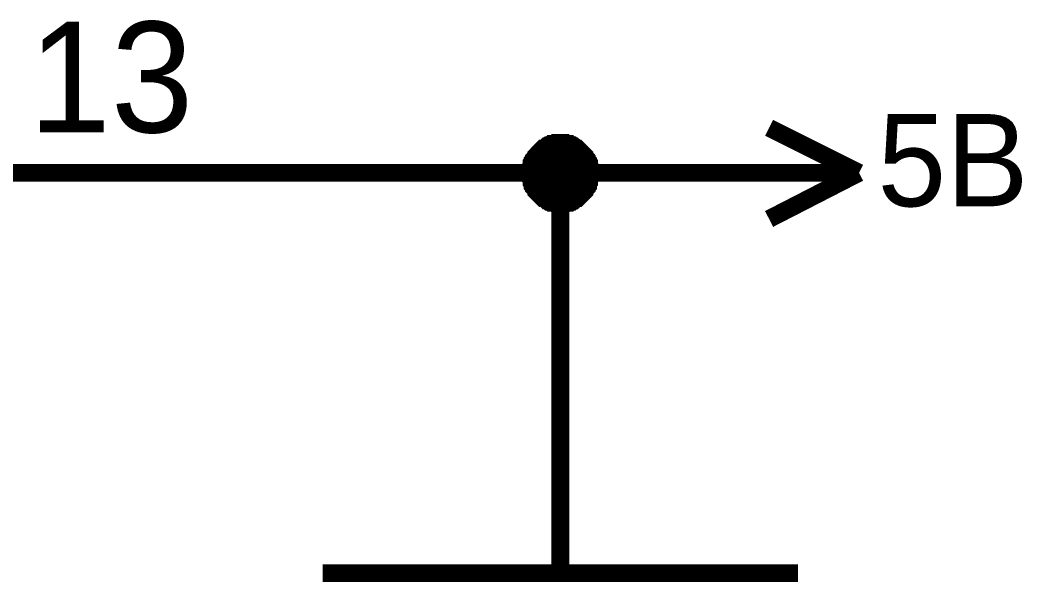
# Model space of a CAD drawing. Header units: millimetres. Extents: x 0 to 567, y 0 to 399.
# Drawn here: x 115.94 to 132.84, y 140.6 to 150.08 of the extents above; entities that cross this region are included whole.
import ezdxf

# ---------------------------------------------------------------- set-up
doc = ezdxf.new("R2010")
doc.units = ezdxf.units.MM
doc.layers.add('Sheet', color=255, linetype='Continuous')

msp = doc.modelspace()

# ---------------------------------------------------------------- linework, layer by layer
at = {"layer": 'Sheet'}
for points, const_width in [([(130.09, 147.5), (128.573, 148.258)], 0.3), ([(124.546, 147.5), (124.546, 147.519), (124.546, 147.558), (124.546, 147.577), (124.566, 147.597), (124.566, 147.616), (124.566, 147.655), (124.585, 147.675), (124.585, 147.694), (124.605, 147.714), (124.605, 147.733), (124.624, 147.753), (124.644, 147.772), (124.644, 147.791), (124.663, 147.811), (124.682, 147.83), (124.702, 147.85), (124.721, 147.869), (124.741, 147.889), (124.76, 147.908), (124.78, 147.908), (124.799, 147.928), (124.819, 147.947), (124.838, 147.947), (124.857, 147.967), (124.877, 147.967), (124.896, 147.986), (124.935, 147.986), (124.955, 147.986), (124.974, 148.005), (124.994, 148.005), (125.033, 148.005), (125.052, 148.005)], 0.3), ([(124.546, 147.5), (124.546, 147.519), (124.546, 147.558), (124.546, 147.577), (124.566, 147.597), (124.566, 147.616), (124.566, 147.655), (124.585, 147.675), (124.585, 147.694), (124.605, 147.714), (124.605, 147.733), (124.624, 147.753), (124.644, 147.772), (124.644, 147.791), (124.663, 147.811), (124.682, 147.83), (124.702, 147.85), (124.721, 147.869), (124.741, 147.889), (124.76, 147.908), (124.78, 147.908), (124.799, 147.928), (124.819, 147.947), (124.838, 147.947), (124.857, 147.967), (124.877, 147.967), (124.896, 147.986), (124.935, 147.986), (124.955, 147.986), (124.974, 148.005), (124.994, 148.005), (125.033, 148.005), (125.052, 148.005)], 0.3), ([(124.546, 147.5), (124.546, 147.519), (124.546, 147.558), (124.546, 147.577), (124.566, 147.597), (124.566, 147.616), (124.566, 147.655), (124.585, 147.675), (124.585, 147.694), (124.605, 147.714), (124.605, 147.733), (124.624, 147.753), (124.644, 147.772), (124.644, 147.791), (124.663, 147.811), (124.682, 147.83), (124.702, 147.85), (124.721, 147.869), (124.741, 147.889), (124.76, 147.908), (124.78, 147.908), (124.799, 147.928), (124.819, 147.947), (124.838, 147.947), (124.857, 147.967), (124.877, 147.967), (124.896, 147.986), (124.935, 147.986), (124.955, 147.986), (124.974, 148.005), (124.994, 148.005), (125.033, 148.005), (125.052, 148.005)], 0.3), ([(124.546, 147.5), (124.546, 147.519), (124.546, 147.558), (124.546, 147.577), (124.566, 147.597), (124.566, 147.616), (124.566, 147.655), (124.585, 147.675), (124.585, 147.694), (124.605, 147.714), (124.605, 147.733), (124.624, 147.753), (124.644, 147.772), (124.644, 147.791), (124.663, 147.811), (124.682, 147.83), (124.702, 147.85), (124.721, 147.869), (124.741, 147.889), (124.76, 147.908), (124.78, 147.908), (124.799, 147.928), (124.819, 147.947), (124.838, 147.947), (124.857, 147.967), (124.877, 147.967), (124.896, 147.986), (124.935, 147.986), (124.955, 147.986), (124.974, 148.005), (124.994, 148.005), (125.033, 148.005), (125.052, 148.005)], 0.3), ([(124.546, 147.5), (124.546, 147.519), (124.546, 147.558), (124.546, 147.577), (124.566, 147.597), (124.566, 147.616), (124.566, 147.655), (124.585, 147.675), (124.585, 147.694), (124.605, 147.714), (124.605, 147.733), (124.624, 147.753), (124.644, 147.772), (124.644, 147.791), (124.663, 147.811), (124.682, 147.83), (124.702, 147.85), (124.721, 147.869), (124.741, 147.889), (124.76, 147.908), (124.78, 147.908), (124.799, 147.928), (124.819, 147.947), (124.838, 147.947), (124.857, 147.967), (124.877, 147.967), (124.896, 147.986), (124.935, 147.986), (124.955, 147.986), (124.974, 148.005), (124.994, 148.005), (125.033, 148.005), (125.052, 148.005)], 0.0991), ([(124.546, 147.5), (124.546, 147.519), (124.546, 147.558), (124.546, 147.577), (124.566, 147.597), (124.566, 147.616), (124.566, 147.655), (124.585, 147.675), (124.585, 147.694), (124.605, 147.714), (124.605, 147.733), (124.624, 147.753), (124.644, 147.772), (124.644, 147.791), (124.663, 147.811), (124.682, 147.83), (124.702, 147.85), (124.721, 147.869), (124.741, 147.889), (124.76, 147.908), (124.78, 147.908), (124.799, 147.928), (124.819, 147.947), (124.838, 147.947), (124.857, 147.967), (124.877, 147.967), (124.896, 147.986), (124.935, 147.986), (124.955, 147.986), (124.974, 148.005), (124.994, 148.005), (125.033, 148.005), (125.052, 148.005)], 0.0991), ([(124.546, 147.5), (124.546, 147.519), (124.546, 147.558), (124.546, 147.577), (124.566, 147.597), (124.566, 147.616), (124.566, 147.655), (124.585, 147.675), (124.585, 147.694), (124.605, 147.714), (124.605, 147.733), (124.624, 147.753), (124.644, 147.772), (124.644, 147.791), (124.663, 147.811), (124.682, 147.83), (124.702, 147.85), (124.721, 147.869), (124.741, 147.889), (124.76, 147.908), (124.78, 147.908), (124.799, 147.928), (124.819, 147.947), (124.838, 147.947), (124.857, 147.967), (124.877, 147.967), (124.896, 147.986), (124.935, 147.986), (124.955, 147.986), (124.974, 148.005), (124.994, 148.005), (125.033, 148.005), (125.052, 148.005)], 0.0991), ([(124.546, 147.5), (124.546, 147.519), (124.546, 147.558), (124.546, 147.577), (124.566, 147.597), (124.566, 147.616), (124.566, 147.655), (124.585, 147.675), (124.585, 147.694), (124.605, 147.714), (124.605, 147.733), (124.624, 147.753), (124.644, 147.772), (124.644, 147.791), (124.663, 147.811), (124.682, 147.83), (124.702, 147.85), (124.721, 147.869), (124.741, 147.889), (124.76, 147.908), (124.78, 147.908), (124.799, 147.928), (124.819, 147.947), (124.838, 147.947), (124.857, 147.967), (124.877, 147.967), (124.896, 147.986), (124.935, 147.986), (124.955, 147.986), (124.974, 148.005), (124.994, 148.005), (125.033, 148.005), (125.052, 148.005)], 0.0991), ([(125.052, 148.005), (125.052, 148.005)], 0.3), ([(125.052, 148.005), (125.071, 148.005), (125.11, 148.005), (125.13, 148.005), (125.149, 147.986), (125.169, 147.986), (125.208, 147.986), (125.227, 147.967), (125.247, 147.967), (125.266, 147.947), (125.285, 147.947), (125.305, 147.928), (125.324, 147.908), (125.344, 147.908), (125.363, 147.889), (125.383, 147.869), (125.402, 147.85), (125.422, 147.83), (125.441, 147.811), (125.46, 147.791), (125.46, 147.772), (125.48, 147.753), (125.499, 147.733), (125.499, 147.714), (125.519, 147.694), (125.519, 147.675), (125.538, 147.655), (125.538, 147.616), (125.538, 147.597), (125.558, 147.577), (125.558, 147.558), (125.558, 147.519), (125.558, 147.5)], 0.3), ([(125.052, 148.005), (125.052, 148.005)], 0.3), ([(125.052, 148.005), (125.071, 148.005), (125.11, 148.005), (125.13, 148.005), (125.149, 147.986), (125.169, 147.986), (125.208, 147.986), (125.227, 147.967), (125.247, 147.967), (125.266, 147.947), (125.285, 147.947), (125.305, 147.928), (125.324, 147.908), (125.344, 147.908), (125.363, 147.889), (125.383, 147.869), (125.402, 147.85), (125.422, 147.83), (125.441, 147.811), (125.46, 147.791), (125.46, 147.772), (125.48, 147.753), (125.499, 147.733), (125.499, 147.714), (125.519, 147.694), (125.519, 147.675), (125.538, 147.655), (125.538, 147.616), (125.538, 147.597), (125.558, 147.577), (125.558, 147.558), (125.558, 147.519), (125.558, 147.5)], 0.3), ([(125.052, 148.005), (125.052, 148.005)], 0.3), ([(125.052, 148.005), (125.071, 148.005), (125.11, 148.005), (125.13, 148.005), (125.149, 147.986), (125.169, 147.986), (125.208, 147.986), (125.227, 147.967), (125.247, 147.967), (125.266, 147.947), (125.285, 147.947), (125.305, 147.928), (125.324, 147.908), (125.344, 147.908), (125.363, 147.889), (125.383, 147.869), (125.402, 147.85), (125.422, 147.83), (125.441, 147.811), (125.46, 147.791), (125.46, 147.772), (125.48, 147.753), (125.499, 147.733), (125.499, 147.714), (125.519, 147.694), (125.519, 147.675), (125.538, 147.655), (125.538, 147.616), (125.538, 147.597), (125.558, 147.577), (125.558, 147.558), (125.558, 147.519), (125.558, 147.5)], 0.3), ([(125.052, 148.005), (125.052, 148.005)], 0.3), ([(125.052, 148.005), (125.071, 148.005), (125.11, 148.005), (125.13, 148.005), (125.149, 147.986), (125.169, 147.986), (125.208, 147.986), (125.227, 147.967), (125.247, 147.967), (125.266, 147.947), (125.285, 147.947), (125.305, 147.928), (125.324, 147.908), (125.344, 147.908), (125.363, 147.889), (125.383, 147.869), (125.402, 147.85), (125.422, 147.83), (125.441, 147.811), (125.46, 147.791), (125.46, 147.772), (125.48, 147.753), (125.499, 147.733), (125.499, 147.714), (125.519, 147.694), (125.519, 147.675), (125.538, 147.655), (125.538, 147.616), (125.538, 147.597), (125.558, 147.577), (125.558, 147.558), (125.558, 147.519), (125.558, 147.5)], 0.3), ([(125.052, 148.005), (125.052, 148.005)], 0.0991), ([(125.052, 148.005), (125.071, 148.005), (125.11, 148.005), (125.13, 148.005), (125.149, 147.986), (125.169, 147.986), (125.208, 147.986), (125.227, 147.967), (125.247, 147.967), (125.266, 147.947), (125.285, 147.947), (125.305, 147.928), (125.324, 147.908), (125.344, 147.908), (125.363, 147.889), (125.383, 147.869), (125.402, 147.85), (125.422, 147.83), (125.441, 147.811), (125.46, 147.791), (125.46, 147.772), (125.48, 147.753), (125.499, 147.733), (125.499, 147.714), (125.519, 147.694), (125.519, 147.675), (125.538, 147.655), (125.538, 147.616), (125.538, 147.597), (125.558, 147.577), (125.558, 147.558), (125.558, 147.519), (125.558, 147.5)], 0.0991), ([(125.052, 148.005), (125.052, 148.005)], 0.0991), ([(125.052, 148.005), (125.071, 148.005), (125.11, 148.005), (125.13, 148.005), (125.149, 147.986), (125.169, 147.986), (125.208, 147.986), (125.227, 147.967), (125.247, 147.967), (125.266, 147.947), (125.285, 147.947), (125.305, 147.928), (125.324, 147.908), (125.344, 147.908), (125.363, 147.889), (125.383, 147.869), (125.402, 147.85), (125.422, 147.83), (125.441, 147.811), (125.46, 147.791), (125.46, 147.772), (125.48, 147.753), (125.499, 147.733), (125.499, 147.714), (125.519, 147.694), (125.519, 147.675), (125.538, 147.655), (125.538, 147.616), (125.538, 147.597), (125.558, 147.577), (125.558, 147.558), (125.558, 147.519), (125.558, 147.5)], 0.0991), ([(125.052, 148.005), (125.052, 148.005)], 0.0991), ([(125.052, 148.005), (125.071, 148.005), (125.11, 148.005), (125.13, 148.005), (125.149, 147.986), (125.169, 147.986), (125.208, 147.986), (125.227, 147.967), (125.247, 147.967), (125.266, 147.947), (125.285, 147.947), (125.305, 147.928), (125.324, 147.908), (125.344, 147.908), (125.363, 147.889), (125.383, 147.869), (125.402, 147.85), (125.422, 147.83), (125.441, 147.811), (125.46, 147.791), (125.46, 147.772), (125.48, 147.753), (125.499, 147.733), (125.499, 147.714), (125.519, 147.694), (125.519, 147.675), (125.538, 147.655), (125.538, 147.616), (125.538, 147.597), (125.558, 147.577), (125.558, 147.558), (125.558, 147.519), (125.558, 147.5)], 0.0991), ([(125.052, 148.005), (125.052, 148.005)], 0.0991), ([(125.052, 148.005), (125.071, 148.005), (125.11, 148.005), (125.13, 148.005), (125.149, 147.986), (125.169, 147.986), (125.208, 147.986), (125.227, 147.967), (125.247, 147.967), (125.266, 147.947), (125.285, 147.947), (125.305, 147.928), (125.324, 147.908), (125.344, 147.908), (125.363, 147.889), (125.383, 147.869), (125.402, 147.85), (125.422, 147.83), (125.441, 147.811), (125.46, 147.791), (125.46, 147.772), (125.48, 147.753), (125.499, 147.733), (125.499, 147.714), (125.519, 147.694), (125.519, 147.675), (125.538, 147.655), (125.538, 147.616), (125.538, 147.597), (125.558, 147.577), (125.558, 147.558), (125.558, 147.519), (125.558, 147.5)], 0.0991), ([(115.054, 147.5), (120.053, 147.5)], 0.3), ([(120.053, 147.5), (125.052, 147.5), (125.052, 144.99), (125.052, 144.99)], 0.3), ([(125.052, 146.974), (125.033, 146.974), (124.994, 146.974), (124.974, 146.974), (124.955, 146.994), (124.935, 146.994), (124.896, 146.994), (124.877, 147.013), (124.857, 147.013), (124.838, 147.033), (124.819, 147.033), (124.799, 147.052), (124.78, 147.072), (124.76, 147.072), (124.741, 147.091), (124.721, 147.11), (124.702, 147.13), (124.682, 147.149), (124.663, 147.169), (124.644, 147.188), (124.644, 147.208), (124.624, 147.227), (124.605, 147.247), (124.605, 147.266), (124.585, 147.286), (124.585, 147.324), (124.566, 147.344), (124.566, 147.363), (124.566, 147.402), (124.546, 147.422), (124.546, 147.441), (124.546, 147.48), (124.546, 147.5)], 0.3), ([(124.546, 147.5), (124.546, 147.5)], 0.3), ([(125.052, 146.974), (125.033, 146.974), (124.994, 146.974), (124.974, 146.974), (124.955, 146.994), (124.935, 146.994), (124.896, 146.994), (124.877, 147.013), (124.857, 147.013), (124.838, 147.033), (124.819, 147.033), (124.799, 147.052), (124.78, 147.072), (124.76, 147.072), (124.741, 147.091), (124.721, 147.11), (124.702, 147.13), (124.682, 147.149), (124.663, 147.169), (124.644, 147.188), (124.644, 147.208), (124.624, 147.227), (124.605, 147.247), (124.605, 147.266), (124.585, 147.286), (124.585, 147.324), (124.566, 147.344), (124.566, 147.363), (124.566, 147.402), (124.546, 147.422), (124.546, 147.441), (124.546, 147.48), (124.546, 147.5)], 0.3), ([(124.546, 147.5), (124.546, 147.5)], 0.3), ([(125.052, 146.974), (125.033, 146.974), (124.994, 146.974), (124.974, 146.974), (124.955, 146.994), (124.935, 146.994), (124.896, 146.994), (124.877, 147.013), (124.857, 147.013), (124.838, 147.033), (124.819, 147.033), (124.799, 147.052), (124.78, 147.072), (124.76, 147.072), (124.741, 147.091), (124.721, 147.11), (124.702, 147.13), (124.682, 147.149), (124.663, 147.169), (124.644, 147.188), (124.644, 147.208), (124.624, 147.227), (124.605, 147.247), (124.605, 147.266), (124.585, 147.286), (124.585, 147.324), (124.566, 147.344), (124.566, 147.363), (124.566, 147.402), (124.546, 147.422), (124.546, 147.441), (124.546, 147.48), (124.546, 147.5)], 0.3), ([(124.546, 147.5), (124.546, 147.5)], 0.3), ([(125.052, 146.974), (125.033, 146.974), (124.994, 146.974), (124.974, 146.974), (124.955, 146.994), (124.935, 146.994), (124.896, 146.994), (124.877, 147.013), (124.857, 147.013), (124.838, 147.033), (124.819, 147.033), (124.799, 147.052), (124.78, 147.072), (124.76, 147.072), (124.741, 147.091), (124.721, 147.11), (124.702, 147.13), (124.682, 147.149), (124.663, 147.169), (124.644, 147.188), (124.644, 147.208), (124.624, 147.227), (124.605, 147.247), (124.605, 147.266), (124.585, 147.286), (124.585, 147.324), (124.566, 147.344), (124.566, 147.363), (124.566, 147.402), (124.546, 147.422), (124.546, 147.441), (124.546, 147.48), (124.546, 147.5)], 0.3), ([(124.546, 147.5), (124.546, 147.5)], 0.3), ([(125.052, 146.974), (125.033, 146.974), (124.994, 146.974), (124.974, 146.974), (124.955, 146.994), (124.935, 146.994), (124.896, 146.994), (124.877, 147.013), (124.857, 147.013), (124.838, 147.033), (124.819, 147.033), (124.799, 147.052), (124.78, 147.072), (124.76, 147.072), (124.741, 147.091), (124.721, 147.11), (124.702, 147.13), (124.682, 147.149), (124.663, 147.169), (124.644, 147.188), (124.644, 147.208), (124.624, 147.227), (124.605, 147.247), (124.605, 147.266), (124.585, 147.286), (124.585, 147.324), (124.566, 147.344), (124.566, 147.363), (124.566, 147.402), (124.546, 147.422), (124.546, 147.441), (124.546, 147.48), (124.546, 147.5)], 0.0991), ([(124.546, 147.5), (124.546, 147.5)], 0.0991), ([(125.052, 146.974), (125.033, 146.974), (124.994, 146.974), (124.974, 146.974), (124.955, 146.994), (124.935, 146.994), (124.896, 146.994), (124.877, 147.013), (124.857, 147.013), (124.838, 147.033), (124.819, 147.033), (124.799, 147.052), (124.78, 147.072), (124.76, 147.072), (124.741, 147.091), (124.721, 147.11), (124.702, 147.13), (124.682, 147.149), (124.663, 147.169), (124.644, 147.188), (124.644, 147.208), (124.624, 147.227), (124.605, 147.247), (124.605, 147.266), (124.585, 147.286), (124.585, 147.324), (124.566, 147.344), (124.566, 147.363), (124.566, 147.402), (124.546, 147.422), (124.546, 147.441), (124.546, 147.48), (124.546, 147.5)], 0.0991), ([(124.546, 147.5), (124.546, 147.5)], 0.0991), ([(125.052, 146.974), (125.033, 146.974), (124.994, 146.974), (124.974, 146.974), (124.955, 146.994), (124.935, 146.994), (124.896, 146.994), (124.877, 147.013), (124.857, 147.013), (124.838, 147.033), (124.819, 147.033), (124.799, 147.052), (124.78, 147.072), (124.76, 147.072), (124.741, 147.091), (124.721, 147.11), (124.702, 147.13), (124.682, 147.149), (124.663, 147.169), (124.644, 147.188), (124.644, 147.208), (124.624, 147.227), (124.605, 147.247), (124.605, 147.266), (124.585, 147.286), (124.585, 147.324), (124.566, 147.344), (124.566, 147.363), (124.566, 147.402), (124.546, 147.422), (124.546, 147.441), (124.546, 147.48), (124.546, 147.5)], 0.0991), ([(124.546, 147.5), (124.546, 147.5)], 0.0991), ([(125.052, 146.974), (125.033, 146.974), (124.994, 146.974), (124.974, 146.974), (124.955, 146.994), (124.935, 146.994), (124.896, 146.994), (124.877, 147.013), (124.857, 147.013), (124.838, 147.033), (124.819, 147.033), (124.799, 147.052), (124.78, 147.072), (124.76, 147.072), (124.741, 147.091), (124.721, 147.11), (124.702, 147.13), (124.682, 147.149), (124.663, 147.169), (124.644, 147.188), (124.644, 147.208), (124.624, 147.227), (124.605, 147.247), (124.605, 147.266), (124.585, 147.286), (124.585, 147.324), (124.566, 147.344), (124.566, 147.363), (124.566, 147.402), (124.546, 147.422), (124.546, 147.441), (124.546, 147.48), (124.546, 147.5)], 0.0991), ([(124.546, 147.5), (124.546, 147.5)], 0.0991), ([(125.558, 147.5), (125.558, 147.48), (125.558, 147.441), (125.558, 147.422), (125.538, 147.402), (125.538, 147.363), (125.538, 147.344), (125.519, 147.324), (125.519, 147.286), (125.499, 147.266), (125.499, 147.247), (125.48, 147.227), (125.46, 147.208), (125.46, 147.188), (125.441, 147.169), (125.422, 147.149), (125.402, 147.13), (125.383, 147.11), (125.363, 147.091), (125.344, 147.072), (125.324, 147.072), (125.305, 147.052), (125.285, 147.033), (125.266, 147.033), (125.247, 147.013), (125.227, 147.013), (125.208, 146.994), (125.169, 146.994), (125.149, 146.994), (125.13, 146.974), (125.11, 146.974), (125.071, 146.974), (125.052, 146.974)], 0.3), ([(127.542, 147.5), (125.052, 147.5)], 0.3), ([(125.558, 147.5), (125.558, 147.48), (125.558, 147.441), (125.558, 147.422), (125.538, 147.402), (125.538, 147.363), (125.538, 147.344), (125.519, 147.324), (125.519, 147.286), (125.499, 147.266), (125.499, 147.247), (125.48, 147.227), (125.46, 147.208), (125.46, 147.188), (125.441, 147.169), (125.422, 147.149), (125.402, 147.13), (125.383, 147.11), (125.363, 147.091), (125.344, 147.072), (125.324, 147.072), (125.305, 147.052), (125.285, 147.033), (125.266, 147.033), (125.247, 147.013), (125.227, 147.013), (125.208, 146.994), (125.169, 146.994), (125.149, 146.994), (125.13, 146.974), (125.11, 146.974), (125.071, 146.974), (125.052, 146.974)], 0.3), ([(125.558, 147.5), (125.558, 147.48), (125.558, 147.441), (125.558, 147.422), (125.538, 147.402), (125.538, 147.363), (125.538, 147.344), (125.519, 147.324), (125.519, 147.286), (125.499, 147.266), (125.499, 147.247), (125.48, 147.227), (125.46, 147.208), (125.46, 147.188), (125.441, 147.169), (125.422, 147.149), (125.402, 147.13), (125.383, 147.11), (125.363, 147.091), (125.344, 147.072), (125.324, 147.072), (125.305, 147.052), (125.285, 147.033), (125.266, 147.033), (125.247, 147.013), (125.227, 147.013), (125.208, 146.994), (125.169, 146.994), (125.149, 146.994), (125.13, 146.974), (125.11, 146.974), (125.071, 146.974), (125.052, 146.974)], 0.3), ([(125.558, 147.5), (125.558, 147.48), (125.558, 147.441), (125.558, 147.422), (125.538, 147.402), (125.538, 147.363), (125.538, 147.344), (125.519, 147.324), (125.519, 147.286), (125.499, 147.266), (125.499, 147.247), (125.48, 147.227), (125.46, 147.208), (125.46, 147.188), (125.441, 147.169), (125.422, 147.149), (125.402, 147.13), (125.383, 147.11), (125.363, 147.091), (125.344, 147.072), (125.324, 147.072), (125.305, 147.052), (125.285, 147.033), (125.266, 147.033), (125.247, 147.013), (125.227, 147.013), (125.208, 146.994), (125.169, 146.994), (125.149, 146.994), (125.13, 146.974), (125.11, 146.974), (125.071, 146.974), (125.052, 146.974)], 0.3), ([(125.558, 147.5), (125.558, 147.48), (125.558, 147.441), (125.558, 147.422), (125.538, 147.402), (125.538, 147.363), (125.538, 147.344), (125.519, 147.324), (125.519, 147.286), (125.499, 147.266), (125.499, 147.247), (125.48, 147.227), (125.46, 147.208), (125.46, 147.188), (125.441, 147.169), (125.422, 147.149), (125.402, 147.13), (125.383, 147.11), (125.363, 147.091), (125.344, 147.072), (125.324, 147.072), (125.305, 147.052), (125.285, 147.033), (125.266, 147.033), (125.247, 147.013), (125.227, 147.013), (125.208, 146.994), (125.169, 146.994), (125.149, 146.994), (125.13, 146.974), (125.11, 146.974), (125.071, 146.974), (125.052, 146.974)], 0.0991), ([(125.558, 147.5), (125.558, 147.48), (125.558, 147.441), (125.558, 147.422), (125.538, 147.402), (125.538, 147.363), (125.538, 147.344), (125.519, 147.324), (125.519, 147.286), (125.499, 147.266), (125.499, 147.247), (125.48, 147.227), (125.46, 147.208), (125.46, 147.188), (125.441, 147.169), (125.422, 147.149), (125.402, 147.13), (125.383, 147.11), (125.363, 147.091), (125.344, 147.072), (125.324, 147.072), (125.305, 147.052), (125.285, 147.033), (125.266, 147.033), (125.247, 147.013), (125.227, 147.013), (125.208, 146.994), (125.169, 146.994), (125.149, 146.994), (125.13, 146.974), (125.11, 146.974), (125.071, 146.974), (125.052, 146.974)], 0.0991), ([(125.558, 147.5), (125.558, 147.48), (125.558, 147.441), (125.558, 147.422), (125.538, 147.402), (125.538, 147.363), (125.538, 147.344), (125.519, 147.324), (125.519, 147.286), (125.499, 147.266), (125.499, 147.247), (125.48, 147.227), (125.46, 147.208), (125.46, 147.188), (125.441, 147.169), (125.422, 147.149), (125.402, 147.13), (125.383, 147.11), (125.363, 147.091), (125.344, 147.072), (125.324, 147.072), (125.305, 147.052), (125.285, 147.033), (125.266, 147.033), (125.247, 147.013), (125.227, 147.013), (125.208, 146.994), (125.169, 146.994), (125.149, 146.994), (125.13, 146.974), (125.11, 146.974), (125.071, 146.974), (125.052, 146.974)], 0.0991), ([(125.558, 147.5), (125.558, 147.48), (125.558, 147.441), (125.558, 147.422), (125.538, 147.402), (125.538, 147.363), (125.538, 147.344), (125.519, 147.324), (125.519, 147.286), (125.499, 147.266), (125.499, 147.247), (125.48, 147.227), (125.46, 147.208), (125.46, 147.188), (125.441, 147.169), (125.422, 147.149), (125.402, 147.13), (125.383, 147.11), (125.363, 147.091), (125.344, 147.072), (125.324, 147.072), (125.305, 147.052), (125.285, 147.033), (125.266, 147.033), (125.247, 147.013), (125.227, 147.013), (125.208, 146.994), (125.169, 146.994), (125.149, 146.994), (125.13, 146.974), (125.11, 146.974), (125.071, 146.974), (125.052, 146.974)], 0.0991), ([(125.558, 147.5), (125.558, 147.5), (125.558, 147.5), (125.558, 147.5), (125.558, 147.5), (125.558, 147.5), (125.558, 147.5), (125.558, 147.5), (125.558, 147.5), (125.558, 147.5), (125.558, 147.5), (125.558, 147.5), (125.558, 147.5), (125.558, 147.5), (125.558, 147.5), (125.558, 147.5), (125.558, 147.5), (125.558, 147.5), (125.558, 147.5), (125.558, 147.5), (125.558, 147.5), (125.558, 147.5), (125.558, 147.5), (125.558, 147.5), (125.558, 147.5), (125.558, 147.5), (125.558, 147.5), (125.558, 147.5), (125.558, 147.5), (125.558, 147.5), (125.558, 147.5), (125.558, 147.5), (125.558, 147.5)], 0.3), ([(125.558, 147.5), (125.558, 147.5)], 0.3), ([(125.558, 147.5), (125.558, 147.5), (125.558, 147.5), (125.558, 147.5), (125.558, 147.5), (125.558, 147.5), (125.558, 147.5), (125.558, 147.5), (125.558, 147.5), (125.558, 147.5), (125.558, 147.5), (125.558, 147.5), (125.558, 147.5), (125.558, 147.5), (125.558, 147.5), (125.558, 147.5), (125.558, 147.5), (125.558, 147.5), (125.558, 147.5), (125.558, 147.5), (125.558, 147.5), (125.558, 147.5), (125.558, 147.5), (125.558, 147.5), (125.558, 147.5), (125.558, 147.5), (125.558, 147.5), (125.558, 147.5), (125.558, 147.5), (125.558, 147.5), (125.558, 147.5), (125.558, 147.5), (125.558, 147.5)], 0.3), ([(125.558, 147.5), (125.558, 147.5)], 0.3), ([(125.558, 147.5), (125.558, 147.5), (125.558, 147.5), (125.558, 147.5), (125.558, 147.5), (125.558, 147.5), (125.558, 147.5), (125.558, 147.5), (125.558, 147.5), (125.558, 147.5), (125.558, 147.5), (125.558, 147.5), (125.558, 147.5), (125.558, 147.5), (125.558, 147.5), (125.558, 147.5), (125.558, 147.5), (125.558, 147.5), (125.558, 147.5), (125.558, 147.5), (125.558, 147.5), (125.558, 147.5), (125.558, 147.5), (125.558, 147.5), (125.558, 147.5), (125.558, 147.5), (125.558, 147.5), (125.558, 147.5), (125.558, 147.5), (125.558, 147.5), (125.558, 147.5), (125.558, 147.5), (125.558, 147.5)], 0.3), ([(125.558, 147.5), (125.558, 147.5)], 0.3), ([(125.558, 147.5), (125.558, 147.5), (125.558, 147.5), (125.558, 147.5), (125.558, 147.5), (125.558, 147.5), (125.558, 147.5), (125.558, 147.5), (125.558, 147.5), (125.558, 147.5), (125.558, 147.5), (125.558, 147.5), (125.558, 147.5), (125.558, 147.5), (125.558, 147.5), (125.558, 147.5), (125.558, 147.5), (125.558, 147.5), (125.558, 147.5), (125.558, 147.5), (125.558, 147.5), (125.558, 147.5), (125.558, 147.5), (125.558, 147.5), (125.558, 147.5), (125.558, 147.5), (125.558, 147.5), (125.558, 147.5), (125.558, 147.5), (125.558, 147.5), (125.558, 147.5), (125.558, 147.5), (125.558, 147.5)], 0.3), ([(125.558, 147.5), (125.558, 147.5)], 0.3), ([(125.558, 147.5), (125.558, 147.5), (125.558, 147.5), (125.558, 147.5), (125.558, 147.5), (125.558, 147.5), (125.558, 147.5), (125.558, 147.5), (125.558, 147.5), (125.558, 147.5), (125.558, 147.5), (125.558, 147.5), (125.558, 147.5), (125.558, 147.5), (125.558, 147.5), (125.558, 147.5), (125.558, 147.5), (125.558, 147.5), (125.558, 147.5), (125.558, 147.5), (125.558, 147.5), (125.558, 147.5), (125.558, 147.5), (125.558, 147.5), (125.558, 147.5), (125.558, 147.5), (125.558, 147.5), (125.558, 147.5), (125.558, 147.5), (125.558, 147.5), (125.558, 147.5), (125.558, 147.5), (125.558, 147.5)], 0.0991), ([(125.558, 147.5), (125.558, 147.5)], 0.0991), ([(125.558, 147.5), (125.558, 147.5), (125.558, 147.5), (125.558, 147.5), (125.558, 147.5), (125.558, 147.5), (125.558, 147.5), (125.558, 147.5), (125.558, 147.5), (125.558, 147.5), (125.558, 147.5), (125.558, 147.5), (125.558, 147.5), (125.558, 147.5), (125.558, 147.5), (125.558, 147.5), (125.558, 147.5), (125.558, 147.5), (125.558, 147.5), (125.558, 147.5), (125.558, 147.5), (125.558, 147.5), (125.558, 147.5), (125.558, 147.5), (125.558, 147.5), (125.558, 147.5), (125.558, 147.5), (125.558, 147.5), (125.558, 147.5), (125.558, 147.5), (125.558, 147.5), (125.558, 147.5), (125.558, 147.5)], 0.0991), ([(125.558, 147.5), (125.558, 147.5)], 0.0991), ([(125.558, 147.5), (125.558, 147.5), (125.558, 147.5), (125.558, 147.5), (125.558, 147.5), (125.558, 147.5), (125.558, 147.5), (125.558, 147.5), (125.558, 147.5), (125.558, 147.5), (125.558, 147.5), (125.558, 147.5), (125.558, 147.5), (125.558, 147.5), (125.558, 147.5), (125.558, 147.5), (125.558, 147.5), (125.558, 147.5), (125.558, 147.5), (125.558, 147.5), (125.558, 147.5), (125.558, 147.5), (125.558, 147.5), (125.558, 147.5), (125.558, 147.5), (125.558, 147.5), (125.558, 147.5), (125.558, 147.5), (125.558, 147.5), (125.558, 147.5), (125.558, 147.5), (125.558, 147.5), (125.558, 147.5)], 0.0991), ([(125.558, 147.5), (125.558, 147.5)], 0.0991), ([(125.558, 147.5), (125.558, 147.5), (125.558, 147.5), (125.558, 147.5), (125.558, 147.5), (125.558, 147.5), (125.558, 147.5), (125.558, 147.5), (125.558, 147.5), (125.558, 147.5), (125.558, 147.5), (125.558, 147.5), (125.558, 147.5), (125.558, 147.5), (125.558, 147.5), (125.558, 147.5), (125.558, 147.5), (125.558, 147.5), (125.558, 147.5), (125.558, 147.5), (125.558, 147.5), (125.558, 147.5), (125.558, 147.5), (125.558, 147.5), (125.558, 147.5), (125.558, 147.5), (125.558, 147.5), (125.558, 147.5), (125.558, 147.5), (125.558, 147.5), (125.558, 147.5), (125.558, 147.5), (125.558, 147.5)], 0.0991), ([(125.558, 147.5), (125.558, 147.5)], 0.0991), ([(127.542, 147.5), (130.09, 147.5)], 0.3), ([(130.09, 147.5), (128.573, 146.721)], 0.3), ([(125.052, 140.748), (125.052, 144.99)], 0.3), ([(121.045, 140.748), (129.059, 140.748)], 0.3)]:
    msp.add_lwpolyline(points, dxfattribs=dict(at, const_width=const_width))
at = {"layer": 'Sheet', "const_width": 0.508}
msp.add_lwpolyline([(124.746, 147.5, 1), (125.254, 147.5, 1)], format="xyb", close=True, dxfattribs=at)

# ---------------------------------------------------------------- texts
at = {"layer": 'Sheet'}
for s, height, p in [('13', 1.8678, (116.085, 148.181)), ('5В', 1.5565, (130.401, 146.935))]:
    msp.add_text(s, height=height, dxfattribs=at).set_placement(p)

doc.saveas('drawing.dxf')
